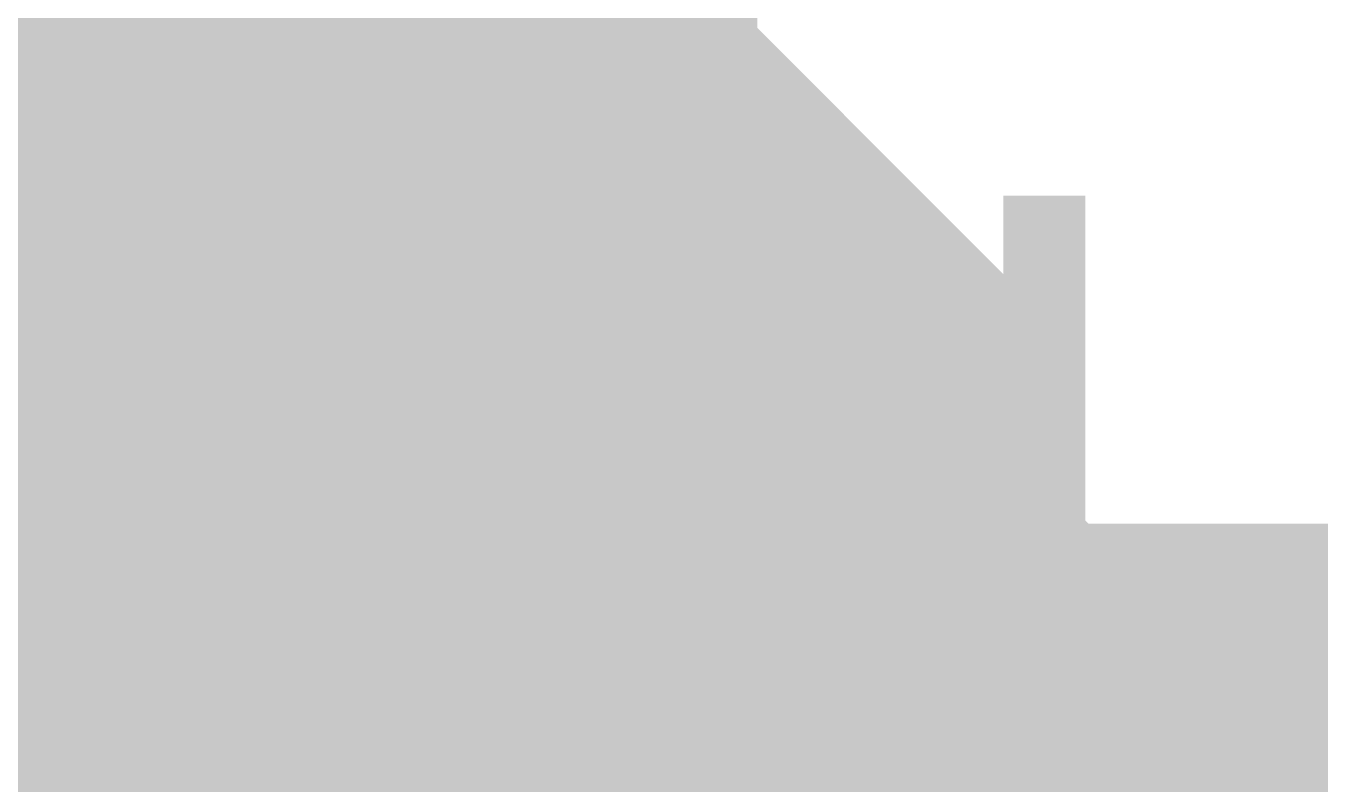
# Model space of a CAD drawing. Header units: inches. Extents: x 0 to 841, y 0 to 594.
# Drawn here: x 790.219 to 790.928, y 487.731 to 488.146 of the extents above; entities that cross this region are included whole.
import ezdxf

# ---------------------------------------------------------------- set-up
doc = ezdxf.new("R2010")
doc.units = ezdxf.units.IN
doc.layers.add('Sheet', color=255, linetype='Continuous')

msp = doc.modelspace()

# ---------------------------------------------------------------- linework, layer by layer
at = {"layer": 'Sheet'}
for points in [[(790.02077, 492.97868, 0.7493, 0.7493, 0), (790.02077, 487.49864, 0.7493, 0.7493, 0)], [(790.06569, 488.26225, 0.29972, 0.29972, 0), (790.11061, 488.26225, 0.29972, 0.29972, 0), (790.11061, 488.26225, 0.29972, 0.29972, 0), (790.15552, 488.26225, 0.29972, 0.29972, 0), (790.20044, 488.21733, 0.29972, 0.29972, 0), (790.24535, 488.21733, 0.29972, 0.29972, 0), (790.29027, 488.21733, 0.29972, 0.29972, 0), (790.29027, 488.21733, 0.29972, 0.29972, 0), (790.33518, 488.17241, 0.29972, 0.29972, 0), (790.3801, 488.17241, 0.29972, 0.29972, 0), (790.3801, 488.1275, 0.29972, 0.29972, 0), (790.42502, 488.1275, 0.29972, 0.29972, 0), (790.46993, 488.1275, 0.29972, 0.29972, 0), (790.46993, 488.08258, 0.29972, 0.29972, 0), (790.51485, 488.03766, 0.29972, 0.29972, 0), (790.51485, 488.03766, 0.29972, 0.29972, 0), (790.55976, 487.99274, 0.29972, 0.29972, 0), (790.55976, 487.99274, 0.29972, 0.29972, 0), (790.60468, 487.94782, 0.29972, 0.29972, 0), (790.60468, 487.9029, 0.29972, 0.29972, 0), (790.64959, 487.9029, 0.29972, 0.29972, 0), (790.64959, 487.85799, 0.29972, 0.29972, 0), (790.64959, 487.81307, 0.29972, 0.29972, 0), (790.69451, 487.76815, 0.29972, 0.29972, 0), (790.69451, 487.76815, 0.29972, 0.29972, 0), (790.69451, 487.72323, 0.29972, 0.29972, 0), (790.73942, 487.67831, 0.29972, 0.29972, 0), (790.73942, 487.63339, 0.29972, 0.29972, 0), (790.73942, 487.58848, 0.29972, 0.29972, 0), (790.73942, 487.58848, 0.29972, 0.29972, 0), (790.73942, 487.54356, 0.29972, 0.29972, 0)], [(790.06569, 488.26225, 0.29972, 0.29972, 0), (790.11061, 488.26225, 0.29972, 0.29972, 0), (790.11061, 488.26225, 0.29972, 0.29972, 0), (790.15552, 488.26225, 0.29972, 0.29972, 0), (790.20044, 488.21733, 0.29972, 0.29972, 0), (790.24535, 488.21733, 0.29972, 0.29972, 0), (790.29027, 488.21733, 0.29972, 0.29972, 0), (790.29027, 488.21733, 0.29972, 0.29972, 0), (790.33518, 488.17241, 0.29972, 0.29972, 0), (790.3801, 488.17241, 0.29972, 0.29972, 0), (790.3801, 488.1275, 0.29972, 0.29972, 0), (790.42502, 488.1275, 0.29972, 0.29972, 0), (790.46993, 488.1275, 0.29972, 0.29972, 0), (790.46993, 488.08258, 0.29972, 0.29972, 0), (790.51485, 488.03766, 0.29972, 0.29972, 0), (790.51485, 488.03766, 0.29972, 0.29972, 0), (790.55976, 487.99274, 0.29972, 0.29972, 0), (790.55976, 487.99274, 0.29972, 0.29972, 0), (790.60468, 487.94782, 0.29972, 0.29972, 0), (790.60468, 487.9029, 0.29972, 0.29972, 0), (790.64959, 487.9029, 0.29972, 0.29972, 0), (790.64959, 487.85799, 0.29972, 0.29972, 0), (790.64959, 487.81307, 0.29972, 0.29972, 0), (790.69451, 487.76815, 0.29972, 0.29972, 0), (790.69451, 487.76815, 0.29972, 0.29972, 0), (790.69451, 487.72323, 0.29972, 0.29972, 0), (790.73942, 487.67831, 0.29972, 0.29972, 0), (790.73942, 487.63339, 0.29972, 0.29972, 0), (790.73942, 487.58848, 0.29972, 0.29972, 0), (790.73942, 487.58848, 0.29972, 0.29972, 0), (790.73942, 487.54356, 0.29972, 0.29972, 0)], [(790.06569, 488.26225, 0.29972, 0.29972, 0), (790.11061, 488.26225, 0.29972, 0.29972, 0), (790.11061, 488.26225, 0.29972, 0.29972, 0), (790.15552, 488.26225, 0.29972, 0.29972, 0), (790.20044, 488.21733, 0.29972, 0.29972, 0), (790.24535, 488.21733, 0.29972, 0.29972, 0), (790.29027, 488.21733, 0.29972, 0.29972, 0), (790.29027, 488.21733, 0.29972, 0.29972, 0), (790.33518, 488.17241, 0.29972, 0.29972, 0), (790.3801, 488.17241, 0.29972, 0.29972, 0), (790.3801, 488.1275, 0.29972, 0.29972, 0), (790.42502, 488.1275, 0.29972, 0.29972, 0), (790.46993, 488.1275, 0.29972, 0.29972, 0), (790.46993, 488.08258, 0.29972, 0.29972, 0), (790.51485, 488.03766, 0.29972, 0.29972, 0), (790.51485, 488.03766, 0.29972, 0.29972, 0), (790.55976, 487.99274, 0.29972, 0.29972, 0), (790.55976, 487.99274, 0.29972, 0.29972, 0), (790.60468, 487.94782, 0.29972, 0.29972, 0), (790.60468, 487.9029, 0.29972, 0.29972, 0), (790.64959, 487.9029, 0.29972, 0.29972, 0), (790.64959, 487.85799, 0.29972, 0.29972, 0), (790.64959, 487.81307, 0.29972, 0.29972, 0), (790.69451, 487.76815, 0.29972, 0.29972, 0), (790.69451, 487.76815, 0.29972, 0.29972, 0), (790.69451, 487.72323, 0.29972, 0.29972, 0), (790.73942, 487.67831, 0.29972, 0.29972, 0), (790.73942, 487.63339, 0.29972, 0.29972, 0), (790.73942, 487.58848, 0.29972, 0.29972, 0), (790.73942, 487.58848, 0.29972, 0.29972, 0), (790.73942, 487.54356, 0.29972, 0.29972, 0)], [(790.06569, 488.26225, 0.29972, 0.29972, 0), (790.11061, 488.26225, 0.29972, 0.29972, 0), (790.11061, 488.26225, 0.29972, 0.29972, 0), (790.15552, 488.26225, 0.29972, 0.29972, 0), (790.20044, 488.21733, 0.29972, 0.29972, 0), (790.24535, 488.21733, 0.29972, 0.29972, 0), (790.29027, 488.21733, 0.29972, 0.29972, 0), (790.29027, 488.21733, 0.29972, 0.29972, 0), (790.33518, 488.17241, 0.29972, 0.29972, 0), (790.3801, 488.17241, 0.29972, 0.29972, 0), (790.3801, 488.1275, 0.29972, 0.29972, 0), (790.42502, 488.1275, 0.29972, 0.29972, 0), (790.46993, 488.1275, 0.29972, 0.29972, 0), (790.46993, 488.08258, 0.29972, 0.29972, 0), (790.51485, 488.03766, 0.29972, 0.29972, 0), (790.51485, 488.03766, 0.29972, 0.29972, 0), (790.55976, 487.99274, 0.29972, 0.29972, 0), (790.55976, 487.99274, 0.29972, 0.29972, 0), (790.60468, 487.94782, 0.29972, 0.29972, 0), (790.60468, 487.9029, 0.29972, 0.29972, 0), (790.64959, 487.9029, 0.29972, 0.29972, 0), (790.64959, 487.85799, 0.29972, 0.29972, 0), (790.64959, 487.81307, 0.29972, 0.29972, 0), (790.69451, 487.76815, 0.29972, 0.29972, 0), (790.69451, 487.76815, 0.29972, 0.29972, 0), (790.69451, 487.72323, 0.29972, 0.29972, 0), (790.73942, 487.67831, 0.29972, 0.29972, 0), (790.73942, 487.63339, 0.29972, 0.29972, 0), (790.73942, 487.58848, 0.29972, 0.29972, 0), (790.73942, 487.58848, 0.29972, 0.29972, 0), (790.73942, 487.54356, 0.29972, 0.29972, 0)], [(790.06569, 488.26225, 0.29972, 0.29972, 0), (790.11061, 488.26225, 0.29972, 0.29972, 0), (790.11061, 488.26225, 0.29972, 0.29972, 0), (790.15552, 488.26225, 0.29972, 0.29972, 0), (790.20044, 488.21733, 0.29972, 0.29972, 0), (790.24535, 488.21733, 0.29972, 0.29972, 0), (790.29027, 488.21733, 0.29972, 0.29972, 0), (790.29027, 488.21733, 0.29972, 0.29972, 0), (790.33518, 488.17241, 0.29972, 0.29972, 0), (790.3801, 488.17241, 0.29972, 0.29972, 0), (790.3801, 488.1275, 0.29972, 0.29972, 0), (790.42502, 488.1275, 0.29972, 0.29972, 0), (790.46993, 488.1275, 0.29972, 0.29972, 0), (790.46993, 488.08258, 0.29972, 0.29972, 0), (790.51485, 488.03766, 0.29972, 0.29972, 0), (790.51485, 488.03766, 0.29972, 0.29972, 0), (790.55976, 487.99274, 0.29972, 0.29972, 0), (790.55976, 487.99274, 0.29972, 0.29972, 0), (790.60468, 487.94782, 0.29972, 0.29972, 0), (790.60468, 487.9029, 0.29972, 0.29972, 0), (790.64959, 487.9029, 0.29972, 0.29972, 0), (790.64959, 487.85799, 0.29972, 0.29972, 0), (790.64959, 487.81307, 0.29972, 0.29972, 0), (790.69451, 487.76815, 0.29972, 0.29972, 0), (790.69451, 487.76815, 0.29972, 0.29972, 0), (790.69451, 487.72323, 0.29972, 0.29972, 0), (790.73942, 487.67831, 0.29972, 0.29972, 0), (790.73942, 487.63339, 0.29972, 0.29972, 0), (790.73942, 487.58848, 0.29972, 0.29972, 0), (790.73942, 487.58848, 0.29972, 0.29972, 0), (790.73942, 487.54356, 0.29972, 0.29972, 0)], [(790.06569, 488.26225, 0.29972, 0.29972, 0), (790.11061, 488.26225, 0.29972, 0.29972, 0), (790.11061, 488.26225, 0.29972, 0.29972, 0), (790.15552, 488.26225, 0.29972, 0.29972, 0), (790.20044, 488.21733, 0.29972, 0.29972, 0), (790.24535, 488.21733, 0.29972, 0.29972, 0), (790.29027, 488.21733, 0.29972, 0.29972, 0), (790.29027, 488.21733, 0.29972, 0.29972, 0), (790.33518, 488.17241, 0.29972, 0.29972, 0), (790.3801, 488.17241, 0.29972, 0.29972, 0), (790.3801, 488.1275, 0.29972, 0.29972, 0), (790.42502, 488.1275, 0.29972, 0.29972, 0), (790.46993, 488.1275, 0.29972, 0.29972, 0), (790.46993, 488.08258, 0.29972, 0.29972, 0), (790.51485, 488.03766, 0.29972, 0.29972, 0), (790.51485, 488.03766, 0.29972, 0.29972, 0), (790.55976, 487.99274, 0.29972, 0.29972, 0), (790.55976, 487.99274, 0.29972, 0.29972, 0), (790.60468, 487.94782, 0.29972, 0.29972, 0), (790.60468, 487.9029, 0.29972, 0.29972, 0), (790.64959, 487.9029, 0.29972, 0.29972, 0), (790.64959, 487.85799, 0.29972, 0.29972, 0), (790.64959, 487.81307, 0.29972, 0.29972, 0), (790.69451, 487.76815, 0.29972, 0.29972, 0), (790.69451, 487.76815, 0.29972, 0.29972, 0), (790.69451, 487.72323, 0.29972, 0.29972, 0), (790.73942, 487.67831, 0.29972, 0.29972, 0), (790.73942, 487.63339, 0.29972, 0.29972, 0), (790.73942, 487.58848, 0.29972, 0.29972, 0), (790.73942, 487.58848, 0.29972, 0.29972, 0), (790.73942, 487.54356, 0.29972, 0.29972, 0)], [(790.29027, 488.21733, 0.09906, 0.09906, 0), (790.33518, 488.17241, 0.09906, 0.09906, 0), (790.3801, 488.17241, 0.09906, 0.09906, 0), (790.3801, 488.1275, 0.09906, 0.09906, 0), (790.42502, 488.1275, 0.09906, 0.09906, 0), (790.46993, 488.1275, 0.09906, 0.09906, 0), (790.46993, 488.08258, 0.09906, 0.09906, 0), (790.51485, 488.03766, 0.09906, 0.09906, 0), (790.51485, 488.03766, 0.09906, 0.09906, 0), (790.55976, 487.99274, 0.09906, 0.09906, 0), (790.55976, 487.99274, 0.09906, 0.09906, 0), (790.60468, 487.94782, 0.09906, 0.09906, 0), (790.60468, 487.9029, 0.09906, 0.09906, 0), (790.64959, 487.9029, 0.09906, 0.09906, 0), (790.64959, 487.85799, 0.09906, 0.09906, 0), (790.64959, 487.81307, 0.09906, 0.09906, 0), (790.69451, 487.76815, 0.09906, 0.09906, 0), (790.69451, 487.76815, 0.09906, 0.09906, 0), (790.69451, 487.72323, 0.09906, 0.09906, 0), (790.73942, 487.67831, 0.09906, 0.09906, 0)], [(790.29027, 488.21733, 0.09906, 0.09906, 0), (790.33518, 488.17241, 0.09906, 0.09906, 0), (790.3801, 488.17241, 0.09906, 0.09906, 0), (790.3801, 488.1275, 0.09906, 0.09906, 0), (790.42502, 488.1275, 0.09906, 0.09906, 0), (790.46993, 488.1275, 0.09906, 0.09906, 0), (790.46993, 488.08258, 0.09906, 0.09906, 0), (790.51485, 488.03766, 0.09906, 0.09906, 0), (790.51485, 488.03766, 0.09906, 0.09906, 0), (790.55976, 487.99274, 0.09906, 0.09906, 0), (790.55976, 487.99274, 0.09906, 0.09906, 0), (790.60468, 487.94782, 0.09906, 0.09906, 0), (790.60468, 487.9029, 0.09906, 0.09906, 0), (790.64959, 487.9029, 0.09906, 0.09906, 0), (790.64959, 487.85799, 0.09906, 0.09906, 0), (790.64959, 487.81307, 0.09906, 0.09906, 0), (790.69451, 487.76815, 0.09906, 0.09906, 0), (790.69451, 487.76815, 0.09906, 0.09906, 0), (790.69451, 487.72323, 0.09906, 0.09906, 0), (790.73942, 487.67831, 0.09906, 0.09906, 0)], [(790.29027, 488.21733, 0.09906, 0.09906, 0), (790.33518, 488.17241, 0.09906, 0.09906, 0), (790.3801, 488.17241, 0.09906, 0.09906, 0), (790.3801, 488.1275, 0.09906, 0.09906, 0), (790.42502, 488.1275, 0.09906, 0.09906, 0), (790.46993, 488.1275, 0.09906, 0.09906, 0), (790.46993, 488.08258, 0.09906, 0.09906, 0), (790.51485, 488.03766, 0.09906, 0.09906, 0), (790.51485, 488.03766, 0.09906, 0.09906, 0), (790.55976, 487.99274, 0.09906, 0.09906, 0), (790.55976, 487.99274, 0.09906, 0.09906, 0), (790.60468, 487.94782, 0.09906, 0.09906, 0), (790.60468, 487.9029, 0.09906, 0.09906, 0), (790.64959, 487.9029, 0.09906, 0.09906, 0), (790.64959, 487.85799, 0.09906, 0.09906, 0), (790.64959, 487.81307, 0.09906, 0.09906, 0), (790.69451, 487.76815, 0.09906, 0.09906, 0), (790.69451, 487.76815, 0.09906, 0.09906, 0), (790.69451, 487.72323, 0.09906, 0.09906, 0), (790.73942, 487.67831, 0.09906, 0.09906, 0)], [(790.29027, 488.21733, 0.09906, 0.09906, 0), (790.33518, 488.17241, 0.09906, 0.09906, 0), (790.3801, 488.17241, 0.09906, 0.09906, 0), (790.3801, 488.1275, 0.09906, 0.09906, 0), (790.42502, 488.1275, 0.09906, 0.09906, 0), (790.46993, 488.1275, 0.09906, 0.09906, 0), (790.46993, 488.08258, 0.09906, 0.09906, 0), (790.51485, 488.03766, 0.09906, 0.09906, 0), (790.51485, 488.03766, 0.09906, 0.09906, 0), (790.55976, 487.99274, 0.09906, 0.09906, 0), (790.55976, 487.99274, 0.09906, 0.09906, 0), (790.60468, 487.94782, 0.09906, 0.09906, 0), (790.60468, 487.9029, 0.09906, 0.09906, 0), (790.64959, 487.9029, 0.09906, 0.09906, 0), (790.64959, 487.85799, 0.09906, 0.09906, 0), (790.64959, 487.81307, 0.09906, 0.09906, 0), (790.69451, 487.76815, 0.09906, 0.09906, 0), (790.69451, 487.76815, 0.09906, 0.09906, 0), (790.69451, 487.72323, 0.09906, 0.09906, 0), (790.73942, 487.67831, 0.09906, 0.09906, 0)], [(790.29027, 488.21733, 0.09906, 0.09906, 0), (790.33518, 488.17241, 0.09906, 0.09906, 0), (790.3801, 488.17241, 0.09906, 0.09906, 0), (790.3801, 488.1275, 0.09906, 0.09906, 0), (790.42502, 488.1275, 0.09906, 0.09906, 0), (790.46993, 488.1275, 0.09906, 0.09906, 0), (790.46993, 488.08258, 0.09906, 0.09906, 0), (790.51485, 488.03766, 0.09906, 0.09906, 0), (790.51485, 488.03766, 0.09906, 0.09906, 0), (790.55976, 487.99274, 0.09906, 0.09906, 0), (790.55976, 487.99274, 0.09906, 0.09906, 0), (790.60468, 487.94782, 0.09906, 0.09906, 0), (790.60468, 487.9029, 0.09906, 0.09906, 0), (790.64959, 487.9029, 0.09906, 0.09906, 0), (790.64959, 487.85799, 0.09906, 0.09906, 0), (790.64959, 487.81307, 0.09906, 0.09906, 0), (790.69451, 487.76815, 0.09906, 0.09906, 0), (790.69451, 487.76815, 0.09906, 0.09906, 0), (790.69451, 487.72323, 0.09906, 0.09906, 0), (790.73942, 487.67831, 0.09906, 0.09906, 0)], [(790.29027, 488.21733, 0.09906, 0.09906, 0), (790.33518, 488.17241, 0.09906, 0.09906, 0), (790.3801, 488.17241, 0.09906, 0.09906, 0), (790.3801, 488.1275, 0.09906, 0.09906, 0), (790.42502, 488.1275, 0.09906, 0.09906, 0), (790.46993, 488.1275, 0.09906, 0.09906, 0), (790.46993, 488.08258, 0.09906, 0.09906, 0), (790.51485, 488.03766, 0.09906, 0.09906, 0), (790.51485, 488.03766, 0.09906, 0.09906, 0), (790.55976, 487.99274, 0.09906, 0.09906, 0), (790.55976, 487.99274, 0.09906, 0.09906, 0), (790.60468, 487.94782, 0.09906, 0.09906, 0), (790.60468, 487.9029, 0.09906, 0.09906, 0), (790.64959, 487.9029, 0.09906, 0.09906, 0), (790.64959, 487.85799, 0.09906, 0.09906, 0), (790.64959, 487.81307, 0.09906, 0.09906, 0), (790.69451, 487.76815, 0.09906, 0.09906, 0), (790.69451, 487.76815, 0.09906, 0.09906, 0), (790.69451, 487.72323, 0.09906, 0.09906, 0), (790.73942, 487.67831, 0.09906, 0.09906, 0)], [(790.06569, 487.99274, 0.29972, 0.29972, 0), (790.11061, 487.99274, 0.29972, 0.29972, 0), (790.11061, 487.99274, 0.29972, 0.29972, 0), (790.15552, 487.99274, 0.29972, 0.29972, 0), (790.15552, 487.94782, 0.29972, 0.29972, 0), (790.20044, 487.94782, 0.29972, 0.29972, 0), (790.20044, 487.94782, 0.29972, 0.29972, 0), (790.24535, 487.94782, 0.29972, 0.29972, 0), (790.24535, 487.94782, 0.29972, 0.29972, 0), (790.29027, 487.9029, 0.29972, 0.29972, 0), (790.29027, 487.9029, 0.29972, 0.29972, 0), (790.33518, 487.9029, 0.29972, 0.29972, 0), (790.33518, 487.85799, 0.29972, 0.29972, 0), (790.33518, 487.85799, 0.29972, 0.29972, 0), (790.3801, 487.85799, 0.29972, 0.29972, 0), (790.3801, 487.81307, 0.29972, 0.29972, 0), (790.3801, 487.81307, 0.29972, 0.29972, 0), (790.42502, 487.81307, 0.29972, 0.29972, 0), (790.42502, 487.76815, 0.29972, 0.29972, 0), (790.42502, 487.76815, 0.29972, 0.29972, 0), (790.46993, 487.72323, 0.29972, 0.29972, 0), (790.46993, 487.72323, 0.29972, 0.29972, 0), (790.46993, 487.67831, 0.29972, 0.29972, 0), (790.46993, 487.67831, 0.29972, 0.29972, 0), (790.46993, 487.63339, 0.29972, 0.29972, 0), (790.51485, 487.63339, 0.29972, 0.29972, 0), (790.51485, 487.58848, 0.29972, 0.29972, 0), (790.51485, 487.58848, 0.29972, 0.29972, 0), (790.51485, 487.54356, 0.29972, 0.29972, 0)], [(790.06569, 487.99274, 0.29972, 0.29972, 0), (790.11061, 487.99274, 0.29972, 0.29972, 0), (790.11061, 487.99274, 0.29972, 0.29972, 0), (790.15552, 487.99274, 0.29972, 0.29972, 0), (790.15552, 487.94782, 0.29972, 0.29972, 0), (790.20044, 487.94782, 0.29972, 0.29972, 0), (790.20044, 487.94782, 0.29972, 0.29972, 0), (790.24535, 487.94782, 0.29972, 0.29972, 0), (790.24535, 487.94782, 0.29972, 0.29972, 0), (790.29027, 487.9029, 0.29972, 0.29972, 0), (790.29027, 487.9029, 0.29972, 0.29972, 0), (790.33518, 487.9029, 0.29972, 0.29972, 0), (790.33518, 487.85799, 0.29972, 0.29972, 0), (790.33518, 487.85799, 0.29972, 0.29972, 0), (790.3801, 487.85799, 0.29972, 0.29972, 0), (790.3801, 487.81307, 0.29972, 0.29972, 0), (790.3801, 487.81307, 0.29972, 0.29972, 0), (790.42502, 487.81307, 0.29972, 0.29972, 0), (790.42502, 487.76815, 0.29972, 0.29972, 0), (790.42502, 487.76815, 0.29972, 0.29972, 0), (790.46993, 487.72323, 0.29972, 0.29972, 0), (790.46993, 487.72323, 0.29972, 0.29972, 0), (790.46993, 487.67831, 0.29972, 0.29972, 0), (790.46993, 487.67831, 0.29972, 0.29972, 0), (790.46993, 487.63339, 0.29972, 0.29972, 0), (790.51485, 487.63339, 0.29972, 0.29972, 0), (790.51485, 487.58848, 0.29972, 0.29972, 0), (790.51485, 487.58848, 0.29972, 0.29972, 0), (790.51485, 487.54356, 0.29972, 0.29972, 0)], [(790.06569, 487.99274, 0.29972, 0.29972, 0), (790.11061, 487.99274, 0.29972, 0.29972, 0), (790.11061, 487.99274, 0.29972, 0.29972, 0), (790.15552, 487.99274, 0.29972, 0.29972, 0), (790.15552, 487.94782, 0.29972, 0.29972, 0), (790.20044, 487.94782, 0.29972, 0.29972, 0), (790.20044, 487.94782, 0.29972, 0.29972, 0), (790.24535, 487.94782, 0.29972, 0.29972, 0), (790.24535, 487.94782, 0.29972, 0.29972, 0), (790.29027, 487.9029, 0.29972, 0.29972, 0), (790.29027, 487.9029, 0.29972, 0.29972, 0), (790.33518, 487.9029, 0.29972, 0.29972, 0), (790.33518, 487.85799, 0.29972, 0.29972, 0), (790.33518, 487.85799, 0.29972, 0.29972, 0), (790.3801, 487.85799, 0.29972, 0.29972, 0), (790.3801, 487.81307, 0.29972, 0.29972, 0), (790.3801, 487.81307, 0.29972, 0.29972, 0), (790.42502, 487.81307, 0.29972, 0.29972, 0), (790.42502, 487.76815, 0.29972, 0.29972, 0), (790.42502, 487.76815, 0.29972, 0.29972, 0), (790.46993, 487.72323, 0.29972, 0.29972, 0), (790.46993, 487.72323, 0.29972, 0.29972, 0), (790.46993, 487.67831, 0.29972, 0.29972, 0), (790.46993, 487.67831, 0.29972, 0.29972, 0), (790.46993, 487.63339, 0.29972, 0.29972, 0), (790.51485, 487.63339, 0.29972, 0.29972, 0), (790.51485, 487.58848, 0.29972, 0.29972, 0), (790.51485, 487.58848, 0.29972, 0.29972, 0), (790.51485, 487.54356, 0.29972, 0.29972, 0)], [(790.06569, 487.99274, 0.29972, 0.29972, 0), (790.11061, 487.99274, 0.29972, 0.29972, 0), (790.11061, 487.99274, 0.29972, 0.29972, 0), (790.15552, 487.99274, 0.29972, 0.29972, 0), (790.15552, 487.94782, 0.29972, 0.29972, 0), (790.20044, 487.94782, 0.29972, 0.29972, 0), (790.20044, 487.94782, 0.29972, 0.29972, 0), (790.24535, 487.94782, 0.29972, 0.29972, 0), (790.24535, 487.94782, 0.29972, 0.29972, 0), (790.29027, 487.9029, 0.29972, 0.29972, 0), (790.29027, 487.9029, 0.29972, 0.29972, 0), (790.33518, 487.9029, 0.29972, 0.29972, 0), (790.33518, 487.85799, 0.29972, 0.29972, 0), (790.33518, 487.85799, 0.29972, 0.29972, 0), (790.3801, 487.85799, 0.29972, 0.29972, 0), (790.3801, 487.81307, 0.29972, 0.29972, 0), (790.3801, 487.81307, 0.29972, 0.29972, 0), (790.42502, 487.81307, 0.29972, 0.29972, 0), (790.42502, 487.76815, 0.29972, 0.29972, 0), (790.42502, 487.76815, 0.29972, 0.29972, 0), (790.46993, 487.72323, 0.29972, 0.29972, 0), (790.46993, 487.72323, 0.29972, 0.29972, 0), (790.46993, 487.67831, 0.29972, 0.29972, 0), (790.46993, 487.67831, 0.29972, 0.29972, 0), (790.46993, 487.63339, 0.29972, 0.29972, 0), (790.51485, 487.63339, 0.29972, 0.29972, 0), (790.51485, 487.58848, 0.29972, 0.29972, 0), (790.51485, 487.58848, 0.29972, 0.29972, 0), (790.51485, 487.54356, 0.29972, 0.29972, 0)], [(790.15552, 487.94782, 0.09906, 0.09906, 0), (790.20044, 487.94782, 0.09906, 0.09906, 0), (790.20044, 487.94782, 0.09906, 0.09906, 0), (790.24535, 487.94782, 0.09906, 0.09906, 0), (790.24535, 487.94782, 0.09906, 0.09906, 0), (790.29027, 487.9029, 0.09906, 0.09906, 0), (790.29027, 487.9029, 0.09906, 0.09906, 0), (790.33518, 487.9029, 0.09906, 0.09906, 0), (790.33518, 487.85799, 0.09906, 0.09906, 0), (790.33518, 487.85799, 0.09906, 0.09906, 0), (790.3801, 487.85799, 0.09906, 0.09906, 0), (790.3801, 487.81307, 0.09906, 0.09906, 0), (790.3801, 487.81307, 0.09906, 0.09906, 0), (790.42502, 487.81307, 0.09906, 0.09906, 0), (790.42502, 487.76815, 0.09906, 0.09906, 0), (790.42502, 487.76815, 0.09906, 0.09906, 0), (790.46993, 487.72323, 0.09906, 0.09906, 0), (790.46993, 487.72323, 0.09906, 0.09906, 0), (790.46993, 487.67831, 0.09906, 0.09906, 0)], [(790.15552, 487.94782, 0.09906, 0.09906, 0), (790.20044, 487.94782, 0.09906, 0.09906, 0), (790.20044, 487.94782, 0.09906, 0.09906, 0), (790.24535, 487.94782, 0.09906, 0.09906, 0), (790.24535, 487.94782, 0.09906, 0.09906, 0), (790.29027, 487.9029, 0.09906, 0.09906, 0), (790.29027, 487.9029, 0.09906, 0.09906, 0), (790.33518, 487.9029, 0.09906, 0.09906, 0), (790.33518, 487.85799, 0.09906, 0.09906, 0), (790.33518, 487.85799, 0.09906, 0.09906, 0), (790.3801, 487.85799, 0.09906, 0.09906, 0), (790.3801, 487.81307, 0.09906, 0.09906, 0), (790.3801, 487.81307, 0.09906, 0.09906, 0), (790.42502, 487.81307, 0.09906, 0.09906, 0), (790.42502, 487.76815, 0.09906, 0.09906, 0), (790.42502, 487.76815, 0.09906, 0.09906, 0), (790.46993, 487.72323, 0.09906, 0.09906, 0), (790.46993, 487.72323, 0.09906, 0.09906, 0), (790.46993, 487.67831, 0.09906, 0.09906, 0)], [(790.15552, 487.94782, 0.09906, 0.09906, 0), (790.20044, 487.94782, 0.09906, 0.09906, 0), (790.20044, 487.94782, 0.09906, 0.09906, 0), (790.24535, 487.94782, 0.09906, 0.09906, 0), (790.24535, 487.94782, 0.09906, 0.09906, 0), (790.29027, 487.9029, 0.09906, 0.09906, 0), (790.29027, 487.9029, 0.09906, 0.09906, 0), (790.33518, 487.9029, 0.09906, 0.09906, 0), (790.33518, 487.85799, 0.09906, 0.09906, 0), (790.33518, 487.85799, 0.09906, 0.09906, 0), (790.3801, 487.85799, 0.09906, 0.09906, 0), (790.3801, 487.81307, 0.09906, 0.09906, 0), (790.3801, 487.81307, 0.09906, 0.09906, 0), (790.42502, 487.81307, 0.09906, 0.09906, 0), (790.42502, 487.76815, 0.09906, 0.09906, 0), (790.42502, 487.76815, 0.09906, 0.09906, 0), (790.46993, 487.72323, 0.09906, 0.09906, 0), (790.46993, 487.72323, 0.09906, 0.09906, 0), (790.46993, 487.67831, 0.09906, 0.09906, 0)], [(790.15552, 487.94782, 0.09906, 0.09906, 0), (790.20044, 487.94782, 0.09906, 0.09906, 0), (790.20044, 487.94782, 0.09906, 0.09906, 0), (790.24535, 487.94782, 0.09906, 0.09906, 0), (790.24535, 487.94782, 0.09906, 0.09906, 0), (790.29027, 487.9029, 0.09906, 0.09906, 0), (790.29027, 487.9029, 0.09906, 0.09906, 0), (790.33518, 487.9029, 0.09906, 0.09906, 0), (790.33518, 487.85799, 0.09906, 0.09906, 0), (790.33518, 487.85799, 0.09906, 0.09906, 0), (790.3801, 487.85799, 0.09906, 0.09906, 0), (790.3801, 487.81307, 0.09906, 0.09906, 0), (790.3801, 487.81307, 0.09906, 0.09906, 0), (790.42502, 487.81307, 0.09906, 0.09906, 0), (790.42502, 487.76815, 0.09906, 0.09906, 0), (790.42502, 487.76815, 0.09906, 0.09906, 0), (790.46993, 487.72323, 0.09906, 0.09906, 0), (790.46993, 487.72323, 0.09906, 0.09906, 0), (790.46993, 487.67831, 0.09906, 0.09906, 0)], [(790.02077, 487.49864, 0.7493, 0.7493, 0), (752.51624, 487.49864, 0.7493, 0.7493, 0)], [(790.02077, 487.49864, 0.7493, 0.7493, 0), (790.02077, 481.97368, 0.7493, 0.7493, 0)], [(790.02077, 487.49864, 0.7493, 0.7493, 0), (790.02077, 487.49864, 0.7493, 0.7493, 0), (795.00641, 487.49864, 0.7493, 0.7493, 0)]]:
    msp.add_lwpolyline(points, format="xyseb", dxfattribs=at)
msp.add_lwpolyline([(789.74589, 487.49961, 0.508, 0.508, 1), (790.25389, 487.49961, 0.508, 0.508, 1)], format="xyseb", close=True, dxfattribs=at)

doc.saveas('drawing.dxf')
